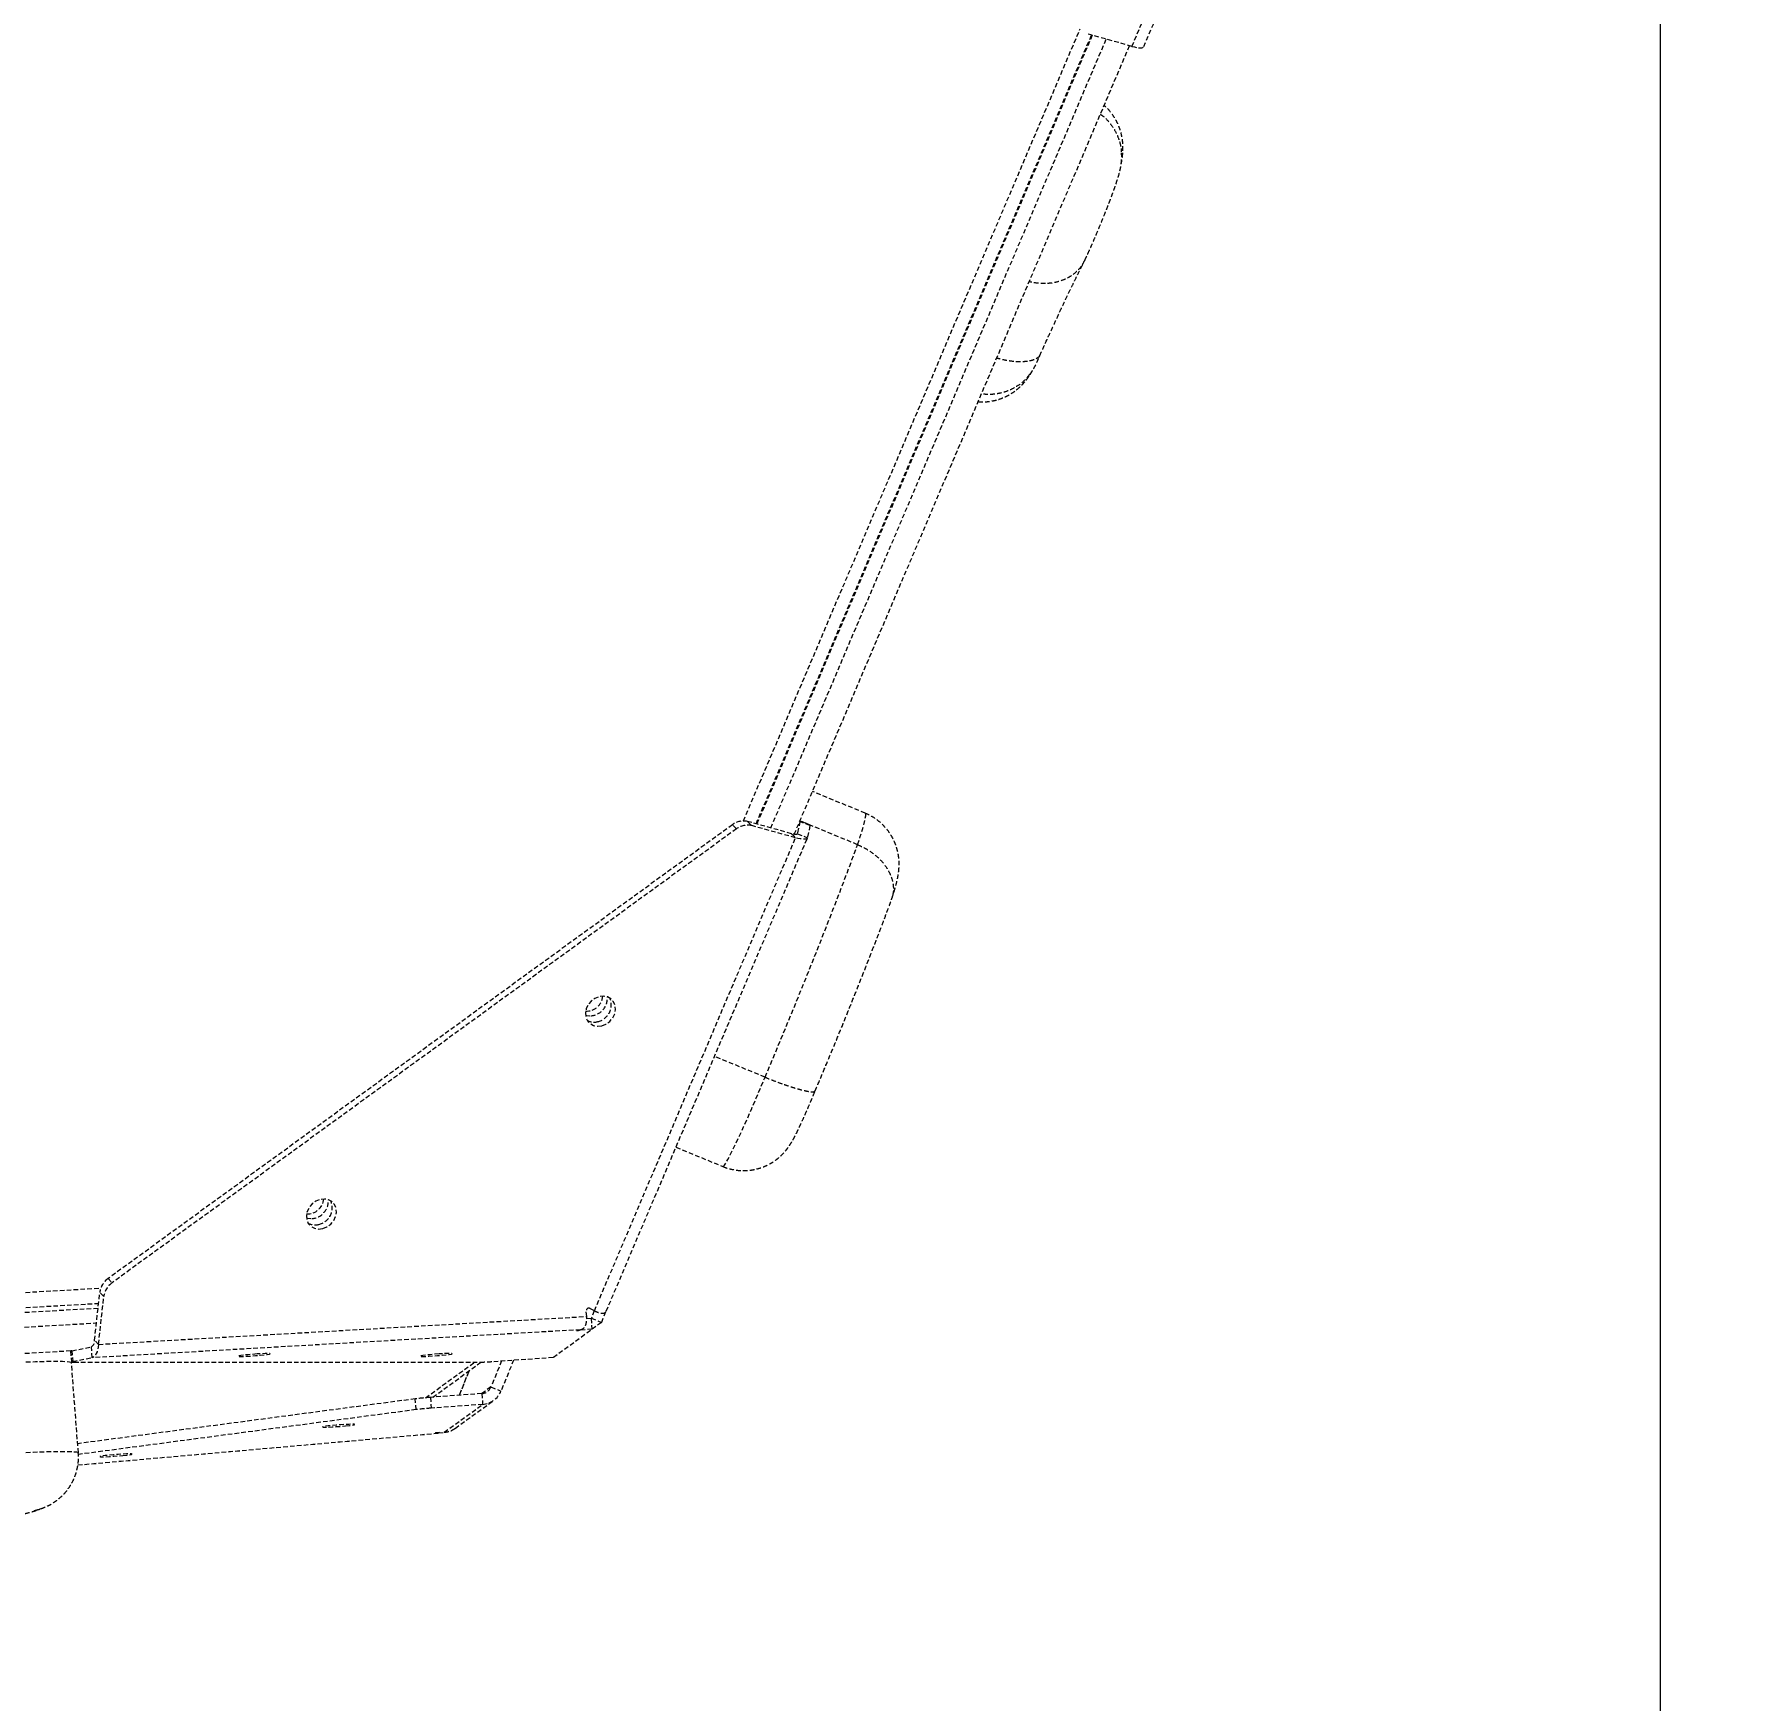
# Model space of a CAD drawing. Header units: millimetres. Extents: x -6061 to 5100, y -3651 to 3328.
# Drawn here: x 2793.7 to 3267.1, y 221.3 to 683.2 of the extents above; entities that cross this region are included whole.
import ezdxf

# ---------------------------------------------------------------- set-up
doc = ezdxf.new("R2010")
doc.units = ezdxf.units.MM
doc.linetypes.add('HIDDEN', pattern=[1.905, 1.27, -0.635])
for name, color, linetype in [('DIKOM_ОБЪЕКТ', 7, 'Continuous'), ('DIKOM_РАЗМЕР_ЗОНА', 7, 'Continuous'), ('DIKOM_РАЗМЕР_ОБЪЕКТА', 7, 'Continuous')]:
    doc.layers.add(name, color=color, linetype=linetype)
doc.styles.add('style1', font='arialbd.ttf', dxfattribs={"width": 0.8})
doc.dimstyles.new('1-50', dxfattribs={"dimtxt": 300, "dimasz": 200, "dimexe": 100, "dimexo": 0, "dimgap": 100, "dimtad": 1, "dimtxsty": 'style1', "dimcen": 200, "dimclrd": 7, "dimclre": 7, "dimclrt": 7, "dimadec": 1, "dimazin": 2, "dimtfac": 1, "dimtmove": 0, "dimatfit": 2, "dimfxl": 0, "dimlwd": 25, "dimlwe": 18, "dimarcsym": 0})

# ---------------------------------------------------------------- blocks, each defined once
blk = doc.blocks.new('*D0')
at = {"layer": 'Defpoints', "color": 0, "transparency": 16777216}
for p in [(3244.44, 1090.08), (-2954.24, -571.35), (3244.44, -1487.03)]:
    blk.add_point(p, dxfattribs=at)
at = {"layer": 'DIKOM_РАЗМЕР_ОБЪЕКТА', "color": 7, "lineweight": 18, "transparency": 16777216}
for p, q in [((3244.44, 1090.08), (3244.44, -1587.03)), ((-2954.24, -571.35), (-2954.24, -1587.03))]:
    blk.add_line(p, q, dxfattribs=at)
at = {"layer": 'DIKOM_РАЗМЕР_ОБЪЕКТА', "color": 7, "lineweight": 25, "transparency": 16777216}
blk.add_line((-2754.24, -1487.03), (3044.44, -1487.03), dxfattribs=at)
at = {"layer": 'DIKOM_РАЗМЕР_ОБЪЕКТА', "color": 7, "transparency": 16777216}
for points in [[(-2754.24, -1453.69), (-2754.24, -1520.36), (-2954.24, -1487.03)], [(3044.44, -1453.69), (3044.44, -1520.36), (3244.44, -1487.03)]]:
    blk.add_solid(points, dxfattribs=at)
at = {"layer": 'DIKOM_РАЗМЕР_ОБЪЕКТА', "color": 7, "transparency": 16777216, "insert": (279.31, -1118.98), "char_height": 300, "attachment_point": 5, "style": 'style1'}
blk.add_mtext('{\\fArial|b0|i0|c204|p34;\\H1.75x;6200}', dxfattribs=at)
blk = doc.blocks.new('*D2')
at = {"layer": 'Defpoints', "color": 0, "transparency": 16777216}
for p in [(5097.78, 1174.32), (-4808.91, -571.39), (5097.78, -3550.63)]:
    blk.add_point(p, dxfattribs=at)
at = {"layer": 'DIKOM_РАЗМЕР_ЗОНА', "color": 7, "lineweight": 18, "transparency": 16777216}
for p, q in [((5097.78, 1174.32), (5097.78, -3650.63)), ((-4808.91, -571.39), (-4808.91, -3650.63))]:
    blk.add_line(p, q, dxfattribs=at)
at = {"layer": 'DIKOM_РАЗМЕР_ЗОНА', "color": 7, "lineweight": 25, "transparency": 16777216}
blk.add_line((-4608.91, -3550.63), (4897.78, -3550.63), dxfattribs=at)
at = {"layer": 'DIKOM_РАЗМЕР_ЗОНА', "color": 7, "transparency": 16777216}
for points in [[(-4608.91, -3517.3), (-4608.91, -3583.96), (-4808.91, -3550.63)], [(4897.78, -3517.3), (4897.78, -3583.96), (5097.78, -3550.63)]]:
    blk.add_solid(points, dxfattribs=at)
at = {"layer": 'DIKOM_РАЗМЕР_ЗОНА', "color": 7, "transparency": 16777216, "insert": (864.15, -3182.58), "char_height": 300, "attachment_point": 5, "style": 'style1'}
blk.add_mtext('{\\fArial|b0|i0|c204|p34;\\H1.75x;9900}', dxfattribs=at)
blk = doc.blocks.new('*D3')
at = {"layer": 'Defpoints', "color": 0, "transparency": 16777216}
for p in [(-3174.2, 1527.92), (2804.07, 1527.92), (-2373.39, -1022.08)]:
    blk.add_point(p, dxfattribs=at)
at = {"layer": 'DIKOM_РАЗМЕР_ОБЪЕКТА', "color": 7, "lineweight": 18, "transparency": 16777216}
for p, q in [((2804.07, 1527.92), (-3274.2, 1527.92)), ((-2373.39, -1022.08), (-3274.2, -1022.08))]:
    blk.add_line(p, q, dxfattribs=at)
at = {"layer": 'DIKOM_РАЗМЕР_ОБЪЕКТА', "color": 7, "lineweight": 25, "transparency": 16777216}
blk.add_line((-3174.2, -822.08), (-3174.2, 1327.92), dxfattribs=at)
at = {"layer": 'DIKOM_РАЗМЕР_ОБЪЕКТА', "color": 7, "transparency": 16777216}
for points in [[(-3207.54, 1327.92), (-3140.87, 1327.92), (-3174.2, 1527.92)], [(-3207.54, -822.08), (-3140.87, -822.08), (-3174.2, -1022.08)]]:
    blk.add_solid(points, dxfattribs=at)
at = {"layer": 'DIKOM_РАЗМЕР_ОБЪЕКТА', "color": 7, "transparency": 16777216, "insert": (-3542.25, 166.98), "char_height": 300, "attachment_point": 5, "rotation": 90, "style": 'style1'}
blk.add_mtext('{\\fArial|b0|i0|c204|p34;\\H1.75x;2550}', dxfattribs=at)

msp = doc.modelspace()

# ---------------------------------------------------------------- linework, layer by layer
at = {"layer": 'DIKOM_ОБЪЕКТ', "color": 7, "linetype": 'HIDDEN', "lineweight": 15}
for p, q in [((3098.046, 679.796), (3153.809, 810.874)), ((3101.342, 679.73), (3157.12, 810.84)), ((2990.343, 465.15), (3083.711, 684.671)), ((2993.879, 464.345), (3086.839, 682.907)), ((3087.026, 682.855), (2994.066, 464.293)), ((2997.95, 463.215), (3090.91, 681.777)), ((3098.046, 679.796), (3085.896, 683.169)), ((3004.44, 461.46), (3097.382, 679.98)), ((3024.134, 467.293), (3009.487, 473.326)), ((2987.311, 464.106), (2814.221, 338.339)), ((2988.424, 462.965), (2987.311, 464.106)), ((2991.522, 464.999), (2992.635, 463.857)), ((3003.672, 461.628), (2991.522, 464.999)), ((3006.007, 465), (3005.33, 461.628)), ((3008.778, 463.859), (3006.007, 465)), ((3008.78, 464.01), (3006.01, 465.151)), ((3022.004, 458.576), (3006.015, 465.161)), ((2988.424, 462.965), (2815.333, 337.197)), ((2949.039, 329.401), (3004.785, 460.486)), ((2952.321, 329.302), (3008.081, 460.421)), ((3004.785, 460.486), (2992.635, 463.857)), ((3003.672, 461.628), (3004.785, 460.486)), ((3005.33, 461.628), (3005.304, 461.565)), ((3005.33, 461.628), (3008.101, 460.487)), ((3008.778, 463.859), (3008.101, 460.487)), ((2996.336, 394.142), (2982.346, 399.905)), ((2971.649, 374.752), (2984.663, 369.392)), ((2814.221, 338.339), (2815.333, 337.197)), ((2585.93, 322.781), (2812.207, 335.717)), ((2586.039, 318.587), (2811.587, 331.482)), ((2810.48, 321.254), (2811.914, 334.495)), ((2811.592, 320.113), (2813.026, 333.354)), ((2813.026, 333.354), (2811.914, 334.495)), ((2811.435, 330.075), (2585.935, 317.183)), ((2811.592, 320.113), (2946.908, 327.853)), ((2946.908, 327.853), (2946.773, 329.297)), ((2948.114, 327.297), (2946.882, 327.195)), ((2947.819, 330.057), (2949.039, 329.401)), ((2948.195, 327.356), (2948.114, 327.297)), ((2948.114, 327.297), (2948.344, 324.309)), ((2949.011, 329.416), (2948.195, 327.356)), ((2948.195, 327.356), (2950.966, 326.215)), ((2952.103, 329.085), (2950.966, 326.215)), ((2585.638, 313.165), (2810.999, 326.049)), ((2945.141, 324.16), (2809.826, 316.42)), ((2937.661, 316.562), (2948.344, 324.309)), ((2944.252, 324.028), (2945.141, 324.16)), ((2944.928, 324.128), (2944.935, 324.028)), ((2948.344, 324.309), (2944.935, 324.028)), ((2950.966, 326.215), (2948.343, 324.313)), ((2803.868, 318.281), (2585.091, 305.774)), ((2803.83, 318.249), (2804.059, 315.261)), ((2804.199, 318.367), (2809.597, 319.408)), ((2804.199, 318.367), (2804.428, 315.379)), ((2809.826, 316.42), (2809.597, 319.408)), ((2811.592, 320.113), (2810.48, 321.254)), ((2805.983, 290.081), (2804.073, 314.98)), ((2804.428, 315.379), (2809.826, 316.42)), ((2804.809, 315.194), (2917.419, 315.208)), ((2902.25, 305.318), (2915.862, 315.208)), ((2904.241, 305.472), (2917.642, 315.209)), ((2914.197, 312.706), (2911.59, 306.009)), ((2911.653, 306.014), (2914.282, 312.767)), ((2923.317, 315.537), (2920.372, 308.312)), ((2921.121, 315.381), (2937.661, 316.562)), ((2926.649, 315.775), (2923.142, 307.171)), ((2920.372, 308.312), (2917.829, 306.465)), ((2920.372, 308.312), (2923.142, 307.171)), ((2899.397, 305.02), (2805.79, 292.593)), ((2899.626, 302.032), (2899.397, 305.02)), ((2917.83, 306.465), (2903.569, 305.423)), ((2903.569, 305.423), (2903.799, 302.435)), ((2918.059, 303.477), (2903.799, 302.435)), ((2907.407, 295.741), (2918.059, 303.477)), ((2910.451, 296.844), (2921.127, 304.598)), ((2917.83, 306.465), (2918.059, 303.477)), ((2899.626, 302.032), (2805.996, 289.602)), ((2805.831, 286.697), (2905.811, 295.517)), ((2805.832, 286.705), (2905.706, 295.515)), ((2905.019, 295.565), (2905.021, 295.531)), ((2905.706, 295.515), (2905.021, 295.531)), ((2906.135, 295.676), (2905.706, 295.515)), ((2905.857, 295.642), (2907.407, 295.741))]:
    msp.add_line(p, q, dxfattribs=at)
at = {"layer": 'DIKOM_ОБЪЕКТ', "color": 7, "linetype": 'HIDDEN', "lineweight": 15, "flags": 128}
for points in [[(3098.046, 679.796), (3098.726, 679.623), (3099.35, 679.497), (3099.907, 679.421), (3100.386, 679.395), (3100.778, 679.42), (3101.074, 679.497), (3101.271, 679.623), (3101.342, 679.73)], [(3006.007, 465), (3006.021, 465.107), (3006.009, 465.151), (3006.009, 465.151)], [(3008.78, 464.01), (3008.78, 464.01), (3008.792, 463.966), (3008.778, 463.859)], [(3022.004, 458.576), (3022.745, 460.849), (3023.344, 462.802), (3023.795, 464.418), (3024.096, 465.684), (3024.244, 466.591), (3024.238, 467.132), (3024.134, 467.293)], [(3005.33, 461.628), (3005.284, 461.541), (3005.186, 461.479), (3005.038, 461.44), (3004.842, 461.427), (3004.603, 461.44), (3004.324, 461.478), (3004.012, 461.541), (3003.672, 461.628)], [(3008.101, 460.487), (3008.009, 460.314), (3007.813, 460.188), (3007.516, 460.112), (3007.125, 460.086), (3006.646, 460.111), (3006.089, 460.188), (3005.464, 460.314), (3004.785, 460.486)], [(2996.336, 394.142), (2998.509, 399.3), (3000.686, 404.514), (3002.857, 409.759), (3005.01, 415.011), (3007.135, 420.245), (3009.224, 425.436), (3011.265, 430.56), (3013.25, 435.592), (3015.168, 440.51), (3017.011, 445.289), (3018.77, 449.908), (3020.437, 454.343), (3022.004, 458.576)], [(2951.091, 408.405), (2952.248, 408.865), (2953.281, 409.613), (2954.106, 410.589), (2954.657, 411.715), (2954.887, 412.899), (2954.78, 414.045), (2954.343, 415.061), (2953.612, 415.863), (2952.647, 416.388), (2951.525, 416.592), (2950.337, 416.459), (2949.18, 415.999), (2948.147, 415.251), (2947.321, 414.275), (2946.771, 413.149), (2946.541, 411.965), (2946.648, 410.818), (2947.085, 409.803), (2947.815, 409.001), (2948.781, 408.476), (2949.903, 408.272), (2951.091, 408.405)], [(2946.555, 411.347), (2946.871, 411.255), (2948.023, 411.153)], [(2984.663, 369.392), (2984.776, 369.419), (2985.067, 369.731), (2985.49, 370.369), (2986.039, 371.326), (2986.707, 372.59), (2987.486, 374.145), (2988.366, 375.972), (2989.337, 378.049), (2990.387, 380.349), (2991.502, 382.845), (2992.669, 385.506), (2993.874, 388.299), (2995.101, 391.19), (2996.336, 394.142)], [(2873.741, 352.203), (2874.898, 352.662), (2875.931, 353.41), (2876.756, 354.387), (2877.307, 355.513), (2877.538, 356.697), (2877.43, 357.843), (2876.993, 358.859), (2876.263, 359.661), (2875.297, 360.185), (2874.175, 360.389), (2872.987, 360.256), (2871.83, 359.797), (2870.797, 359.049), (2869.972, 358.072), (2869.421, 356.946), (2869.191, 355.762), (2869.298, 354.616), (2869.735, 353.601), (2870.465, 352.798), (2871.431, 352.274), (2872.553, 352.07), (2873.741, 352.203)], [(2869.205, 355.148), (2869.519, 355.055), (2870.672, 354.954)], [(2811.592, 320.113), (2811.488, 319.371), (2811.344, 318.686), (2811.161, 318.072), (2810.945, 317.541), (2810.698, 317.103), (2810.425, 316.766), (2810.133, 316.537), (2809.826, 316.42)], [(2855.524, 317.446), (2854.249, 317.351), (2853.008, 317.242), (2851.903, 317.127), (2851.023, 317.016), (2850.44, 316.917), (2850.2, 316.84), (2850.323, 316.789), (2850.8, 316.769), (2851.591, 316.782), (2852.632, 316.827), (2853.839, 316.899), (2855.115, 316.994), (2856.356, 317.103), (2857.461, 317.218), (2858.341, 317.33), (2858.924, 317.428), (2859.164, 317.506), (2859.041, 317.557), (2858.564, 317.576), (2857.773, 317.563), (2856.732, 317.519), (2855.524, 317.446)], [(2905.994, 317.452), (2904.718, 317.357), (2903.477, 317.248), (2902.372, 317.133), (2901.492, 317.022), (2900.909, 316.923), (2900.669, 316.846), (2900.793, 316.795), (2901.269, 316.775), (2902.06, 316.788), (2903.101, 316.833), (2904.309, 316.905), (2905.584, 317), (2906.825, 317.109), (2907.93, 317.224), (2908.81, 317.336), (2909.394, 317.434), (2909.633, 317.512), (2909.51, 317.563), (2909.034, 317.582), (2908.243, 317.569), (2907.201, 317.525), (2905.994, 317.452)], [(2804.073, 314.98), (2803.98, 315.079), (2803.544, 315.196), (2802.758, 315.284), (2801.632, 315.341), (2800.179, 315.366), (2798.418, 315.358), (2796.37, 315.319), (2794.06, 315.248), (2791.517, 315.147), (2788.773, 315.016), (2785.86, 314.857), (2782.815, 314.673), (2779.676, 314.465), (2776.481, 314.236), (2773.27, 313.988), (2770.082, 313.726), (2766.956, 313.452), (2763.932, 313.169), (2761.046, 312.881)], [(2804.428, 315.379), (2804.239, 315.338), (2804.116, 315.302), (2804.062, 315.27), (2804.077, 315.243), (2804.161, 315.222), (2804.312, 315.207), (2804.529, 315.197), (2804.809, 315.194)], [(2880.073, 297.522), (2881.139, 297.637), (2881.965, 297.746), (2882.483, 297.841), (2882.651, 297.914), (2882.455, 297.959), (2881.912, 297.972), (2881.065, 297.953), (2879.983, 297.902), (2878.754, 297.825), (2877.477, 297.726), (2876.255, 297.615), (2875.189, 297.5), (2874.363, 297.391), (2873.845, 297.296), (2873.677, 297.223), (2873.873, 297.178), (2874.416, 297.164), (2875.263, 297.184), (2876.345, 297.234), (2877.574, 297.312), (2878.851, 297.41), (2880.073, 297.522)], [(2762.955, 287.982), (2765.842, 288.27), (2768.866, 288.553), (2771.992, 288.827), (2775.18, 289.089), (2778.391, 289.337), (2781.586, 289.566), (2784.725, 289.774), (2787.77, 289.958), (2790.682, 290.117), (2793.427, 290.248), (2795.97, 290.349), (2798.28, 290.42), (2800.328, 290.459), (2802.089, 290.467), (2803.542, 290.442), (2804.668, 290.385), (2805.454, 290.297), (2805.889, 290.18), (2805.983, 290.081)], [(2818.314, 289.322), (2819.38, 289.437), (2820.206, 289.547), (2820.724, 289.642), (2820.892, 289.715), (2820.696, 289.76), (2820.153, 289.773), (2819.306, 289.753), (2818.224, 289.703), (2816.995, 289.625), (2815.718, 289.527), (2814.497, 289.416), (2813.43, 289.301), (2812.604, 289.191), (2812.087, 289.096), (2811.919, 289.023), (2812.114, 288.978), (2812.657, 288.965), (2813.504, 288.984), (2814.586, 289.035), (2815.815, 289.113), (2817.092, 289.211), (2818.314, 289.322)]]:
    msp.add_lwpolyline(points, dxfattribs=at)
at = {"layer": 'DIKOM_ОБЪЕКТ', "color": 7, "linetype": 'HIDDEN', "lineweight": 15}
for centre, radius, start, end in [((2990.351, 460.147), 4.991, 76.42127, 127.51452), ((2991.463, 459.006), 4.991, 76.42184, 127.51395), ((2946.84, 416.996), 4.544, 266.91786, 354.9237), ((2947.715, 416.072), 4.928, 273.58905, 3.73743), ((2948.954, 414.182), 4.748, 282.45712, 23.48315), ((2948.944, 413.229), 3.825, 239.56847, 285.69129), ((2869.488, 360.796), 4.544, 266.95331, 354.88242), ((2870.363, 359.872), 4.928, 273.59005, 3.70713), ((2871.605, 357.98), 4.748, 282.45672, 23.48185), ((2871.594, 357.027), 3.825, 239.56838, 285.69139), ((2817.461, 333.779), 5.594, 125.39998, 172.64556), ((2818.574, 332.638), 5.594, 125.39982, 172.64562), ((2804.178, 317.799), 0.568, 87.84586, 127.72162), ((2808.471, 321.081), 2.016, 303.92865, 4.94266), ((2916.511, 374.344), 59.144, 270.87881, 274.46993), ((2917.614, 309.435), 2.978, 274.16398, 337.839), ((2908.918, 228.187), 77.421, 93.96144, 97.06393), ((2917.627, 309.417), 5.955, 274.16309, 337.8424), ((2909.145, 225.223), 77.397, 93.96117, 97.06452)]:
    msp.add_arc(centre, radius, start, end, dxfattribs=at)
for centre, major_axis, ratio, start_param, end_param in [((2947.514, 329.339), (-0.222, 0.78), 0.9118536, 5.5580435, 7.6524386), ((2944.994, 324.07), (0.892, 0.076), 0.0416729, 2.5489383, 4.6433334), ((2905.799, 295.6), (0.866, 0.058), 0.0443812, 1.500404, 3.5947991)]:
    msp.add_ellipse(centre, major_axis=major_axis, ratio=ratio, start_param=start_param, end_param=end_param, dxfattribs=at)
for points, knots in [([(3095.053, 647.11), (3095.147, 647.581), (3095.308, 648.382), (3095.469, 649.637), (3095.559, 650.798), (3095.577, 652.021), (3095.499, 653.357), (3095.285, 654.827), (3094.891, 656.422), (3094.272, 658.098), (3093.407, 659.795), (3092.278, 661.418), (3091.238, 662.636), (3090.519, 663.226), (3090.325, 663.386)], [0, 0, 0, 0, 0.1471839, 0.25007, 0.337481, 0.4158138, 0.4901057, 0.5639659, 0.6396755, 0.7186893, 0.8004963, 0.8840867, 0.9687272, 1, 1, 1, 1]), ([(3089.303, 660.983), (3089.609, 660.766), (3090.589, 660.072), (3091.972, 658.545), (3093.39, 656.495), (3094.409, 654.202), (3094.989, 652.211), (3095.066, 650.975), (3095.09, 650.577)], [0, 0, 0, 0, 0.0907283, 0.2906499, 0.4963654, 0.6964822, 0.9023733, 1, 1, 1, 1]), ([(3084.975, 620.478), (3085.226, 621.017), (3085.729, 622.096), (3086.549, 623.931), (3087.393, 625.863), (3088.248, 627.865), (3089.102, 629.908), (3089.943, 631.961), (3090.758, 633.99), (3091.531, 635.96), (3092.251, 637.841), (3092.909, 639.612), (3093.501, 641.27), (3094.04, 642.87), (3094.432, 644.152), (3094.729, 645.303), (3094.933, 646.264), (3095.106, 647.359), (3095.204, 648.66), (3095.225, 649.761), (3095.142, 650.427), (3095.123, 650.581)], [0, 0, 0, 0, 0.0623101, 0.124563, 0.1849034, 0.2443517, 0.3033691, 0.3622289, 0.4211249, 0.4802139, 0.5397537, 0.6001403, 0.6621337, 0.7275331, 0.8026471, 0.8410123, 0.874993, 0.9092103, 0.9455787, 0.9874336, 1, 1, 1, 1]), ([(3084.907, 620.512), (3084.628, 619.929), (3084.059, 618.74), (3082.635, 617.232), (3080.934, 615.943), (3078.931, 614.957), (3076.741, 614.309), (3074.381, 614.019), (3071.966, 614.069), (3070.353, 614.407), (3069.563, 614.572)], [0, 0, 0, 0, 0.120286, 0.2451425, 0.3735766, 0.4978897, 0.6257665, 0.7498358, 0.8774837, 1, 1, 1, 1]), ([(3072.461, 594.018), (3072.705, 594.562), (3073.556, 596.454), (3074.969, 599.567), (3076.671, 603.273), (3078.296, 606.766), (3079.838, 610.036), (3081.292, 613.07), (3082.646, 615.845), (3083.829, 618.222), (3084.511, 619.555), (3084.815, 620.15)], [0, 0, 0, 0, 0.0496298, 0.1726548, 0.2954904, 0.4180449, 0.5402339, 0.6619472, 0.7830281, 0.9032551, 1, 1, 1, 1]), ([(3072.437, 594.029), (3072.423, 593.985), (3072.38, 593.856), (3071.922, 593.431), (3071.063, 592.97), (3069.748, 592.583), (3068.107, 592.374), (3066.221, 592.364), (3064.108, 592.585), (3062.203, 592.929), (3060.99, 593.287), (3060.563, 593.412)], [0, 0, 0, 0, 0.051592, 0.1542283, 0.2824637, 0.4144508, 0.5415868, 0.6723342, 0.7989433, 0.9291817, 1, 1, 1, 1]), ([(3069.738, 588.89), (3069.778, 588.939), (3070.063, 589.286), (3070.486, 589.936), (3070.987, 590.774), (3071.384, 591.542), (3071.737, 592.293), (3072.108, 593.141), (3072.351, 593.744), (3072.468, 594.035)], [0, 0, 0, 0, 0.0313805, 0.2248693, 0.3882011, 0.5251199, 0.676024, 0.8437581, 1, 1, 1, 1]), ([(3055.431, 581.347), (3055.971, 581.313), (3057.157, 581.24), (3058.965, 581.433), (3060.791, 581.838), (3062.481, 582.441), (3064.013, 583.195), (3065.363, 584.054), (3066.517, 584.961), (3067.475, 585.863), (3068.259, 586.723), (3068.911, 587.537), (3069.485, 588.336), (3070.047, 589.2), (3070.423, 589.822), (3070.635, 590.197), (3070.654, 590.231)], [0, 0, 0, 0, 0.073235, 0.161145, 0.2459456, 0.3276178, 0.405956, 0.4804865, 0.5504706, 0.6155356, 0.6771792, 0.7393376, 0.8063113, 0.8853048, 0.9896315, 1, 1, 1, 1]), ([(3069.712, 588.912), (3069.336, 588.432), (3068.458, 587.312), (3066.717, 585.89), (3064.601, 584.656), (3062.285, 583.794), (3059.843, 583.362), (3057.836, 583.264), (3056.682, 583.46), (3056.354, 583.516)], [0, 0, 0, 0, 0.122067, 0.2848174, 0.4474624, 0.6100953, 0.772699, 0.9353058, 1, 1, 1, 1]), ([(3031.495, 443.592), (3031.695, 444.214), (3032.124, 445.552), (3032.616, 447.269), (3033.003, 448.816), (3033.263, 450.146), (3033.427, 451.356), (3033.514, 452.525), (3033.515, 453.859), (3033.382, 455.365), (3033.063, 457.022), (3032.511, 458.77), (3031.706, 460.525), (3030.648, 462.211), (3029.353, 463.773), (3027.841, 465.156), (3026.112, 466.378), (3024.815, 466.975), (3024.143, 467.284)], [0, 0, 0, 0, 0.0967518, 0.2078549, 0.3048619, 0.3773674, 0.4230467, 0.4667417, 0.510205, 0.5558337, 0.6052428, 0.6577436, 0.7121853, 0.7678636, 0.8243252, 0.8812728, 0.9385045, 1, 1, 1, 1]), ([(3022.004, 458.576), (3022.764, 458.229), (3024.283, 457.537), (3026.334, 456.172), (3028.136, 454.61), (3029.638, 452.873), (3030.788, 451.011), (3031.576, 449.069), (3031.94, 447.109), (3031.957, 445.123), (3031.527, 443.897), (3031.307, 443.267)], [0, 0, 0, 0, 0.1098598, 0.2197231, 0.3295606, 0.4394039, 0.5496485, 0.6598935, 0.7711865, 0.8824881, 1, 1, 1, 1]), ([(3010.219, 390.317), (3010.474, 390.918), (3011.323, 392.92), (3012.774, 396.37), (3014.566, 400.668), (3016.351, 404.99), (3018.121, 409.313), (3019.868, 413.619), (3021.583, 417.889), (3023.26, 422.104), (3024.891, 426.246), (3026.468, 430.295), (3027.987, 434.239), (3029.435, 438.048), (3030.566, 441.057), (3031.184, 442.733), (3031.373, 443.245)], [0, 0, 0, 0, 0.0332566, 0.1108748, 0.188479, 0.2660678, 0.3436528, 0.4212431, 0.4988483, 0.5764811, 0.6541551, 0.7318865, 0.8096941, 0.8876009, 0.9656394, 1, 1, 1, 1]), ([(2996.336, 394.142), (2997.102, 393.832), (2998.657, 393.203), (3000.917, 392.365), (3003.069, 391.624), (3005.015, 391.019), (3006.732, 390.552), (3008.147, 390.243), (3009.225, 390.098), (3009.998, 390.097), (3010.109, 390.259), (3010.165, 390.341)], [0, 0, 0, 0, 0.108714, 0.2205764, 0.3292909, 0.4411501, 0.549963, 0.6619201, 0.7710093, 0.8832448, 1, 1, 1, 1]), ([(2984.662, 369.409), (2984.732, 369.375), (2985.451, 369.021), (2986.912, 368.635), (2988.967, 368.275), (2990.982, 368.229), (2992.909, 368.431), (2994.725, 368.859), (2996.407, 369.478), (2997.935, 370.251), (2999.293, 371.139), (3000.466, 372.093), (3001.444, 373.054), (3002.231, 373.968), (3002.86, 374.807), (3003.381, 375.588), (3003.863, 376.387), (3004.431, 377.409), (3005.067, 378.654), (3005.808, 380.194), (3006.566, 381.831), (3007.366, 383.615), (3008.21, 385.545), (3009.064, 387.541), (3009.775, 389.24), (3010.195, 390.259), (3010.334, 390.595)], [0, 0, 0, 0, 0.0054828, 0.0565959, 0.105649, 0.1528761, 0.1984006, 0.242272, 0.2844748, 0.3249307, 0.3634649, 0.3997423, 0.4331695, 0.4632457, 0.4907961, 0.5184438, 0.5491263, 0.5883659, 0.6530366, 0.7086968, 0.7611788, 0.8162674, 0.8696525, 0.9222071, 0.9743599, 1, 1, 1, 1]), ([(2945.141, 324.16), (2945.443, 324.259), (2945.994, 324.442), (2946.585, 325.258), (2946.914, 326.353), (2946.91, 327.327), (2946.908, 327.853)], [0, 0, 0, 0, 0.2731773, 0.5000082, 0.7304016, 1, 1, 1, 1]), ([(2949.039, 329.401), (2949.499, 329.203), (2950.341, 328.841), (2951.298, 328.679), (2952.01, 328.82), (2952.196, 329.153), (2952.288, 329.317)], [0, 0, 0, 0, 0.28573235, 0.52295739, 0.76392082, 1, 1, 1, 1]), ([(2907.407, 295.741), (2908, 295.826), (2909.085, 295.983), (2910.026, 296.577), (2910.453, 296.846)], [0, 0, 0, 0, 0.5466213, 1, 1, 1, 1]), ([(2793.736, 274.068), (2793.92, 274.109), (2794.379, 274.212), (2795.237, 274.455), (2796.337, 274.835), (2797.592, 275.381), (2798.966, 276.14), (2800.386, 277.142), (2801.761, 278.381), (2803.022, 279.841), (2804.113, 281.5), (2804.989, 283.321), (2805.625, 285.266), (2805.972, 287.292), (2806.085, 288.915), (2805.976, 289.84), (2805.947, 290.082)], [0, 0, 0, 0, 0.0374236, 0.0931963, 0.1494408, 0.2114427, 0.2824637, 0.3595437, 0.4406836, 0.52508, 0.6117248, 0.6998077, 0.7887868, 0.8783177, 0.9681699, 1, 1, 1, 1]), ([(2762.976, 269.176), (2762.977, 269.176), (2764.294, 269.317), (2766.802, 269.602), (2770.432, 270.025), (2773.85, 270.446), (2777.067, 270.864), (2780.069, 271.278), (2782.856, 271.69), (2785.432, 272.102), (2787.821, 272.522), (2790.091, 272.973), (2791.989, 273.41), (2793.579, 273.864), (2794.647, 274.208), (2795.299, 274.475), (2795.504, 274.559)], [0, 0, 0, 0, 0.0000618, 0.0820075, 0.1641319, 0.2465456, 0.3293586, 0.4127345, 0.4969412, 0.5824368, 0.6700904, 0.7617876, 0.8627936, 0.9293823, 0.9778383, 1, 1, 1, 1])]:
    msp.add_open_spline(points, degree=3, knots=knots, dxfattribs=at)

# ---------------------------------------------------------------- dimensions: what is measured, and where the dimension line sits
at = {"layer": 'DIKOM_РАЗМЕР_ЗОНА'}
dim = msp.add_linear_dim(base=(5097.777, -3550.63), p1=(-4808.913, -571.389), p2=(5097.777, 1174.316), text='{\\fArial|b0|i0|c204|p34;\\H1.75x;9900}', dimstyle='1-50', dxfattribs=at)
dim.commit()
dim.dimension.update_dxf_attribs({"geometry": '*D2', "text_midpoint": (864.153, -3550.63), "dimtype": 160})
at = {"layer": 'DIKOM_РАЗМЕР_ОБЪЕКТА'}
dim = msp.add_linear_dim(base=(-3174.204, 1527.923), p1=(-2373.391, -1022.077), p2=(2804.073, 1527.923), angle=90, text='{\\fArial|b0|i0|c204|p34;\\H1.75x;<>}', dimstyle='1-50', dxfattribs=at)
dim.commit()
dim.dimension.update_dxf_attribs({"geometry": '*D3', "text_midpoint": (-3174.204, 166.976), "dimtype": 160})
dim = msp.add_linear_dim(base=(3244.443, -1487.027), p1=(-2954.235, -571.349), p2=(3244.443, 1090.082), text='{\\fArial|b0|i0|c204|p34;\\H1.75x;6200}', dimstyle='1-50', dxfattribs=at)
dim.commit()
dim.dimension.update_dxf_attribs({"geometry": '*D0', "text_midpoint": (279.308, -1487.027), "dimtype": 160})

doc.saveas('drawing.dxf')
